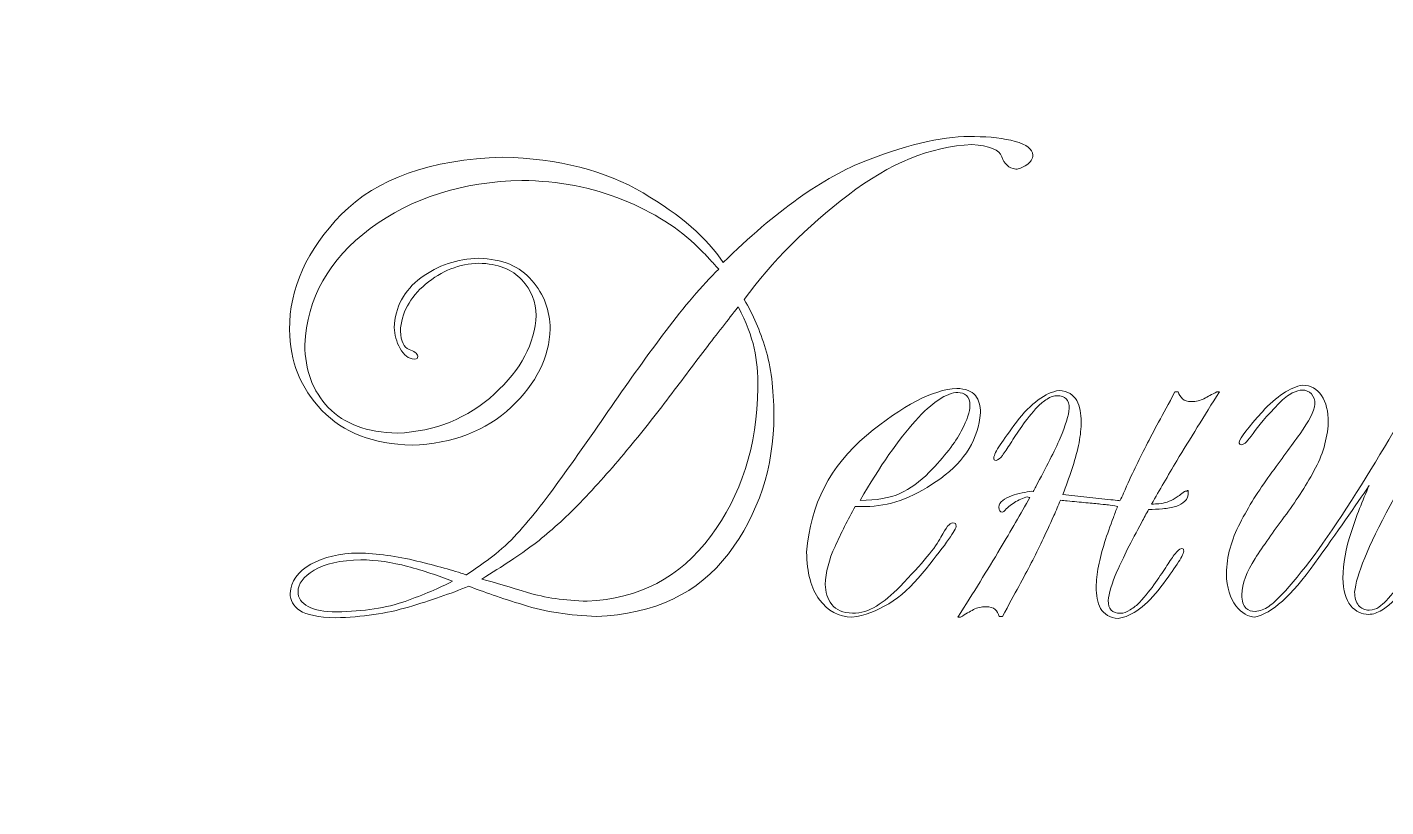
# Model space of a CAD drawing. Header units: centimetres. Extents: x -8.6 to 47.3, y -14.5 to 11.
# Drawn here: x 5.623 to 8.057, y 1.849 to 3.245 of the extents above; entities that cross this region are included whole.
import ezdxf

# ---------------------------------------------------------------- set-up
doc = ezdxf.new("R2010")
doc.units = ezdxf.units.CM
doc.header["$MEASUREMENT"] = 0
doc.layers.add('layer 1', color=7, linetype='Continuous')

msp = doc.modelspace()

# ---------------------------------------------------------------- linework, layer by layer
at = {"layer": 'layer 1', "color": 250, "lineweight": 9}
msp.add_open_spline([(-0.9235, 9.07372), (-1.85936, 10.47589), (-2.95357, 10.97911), (-4.64649, 10.98876), (-4.64649, 10.98876), (-5.4805, 10.94936), (-6.2044, 10.66889), (-6.90223, 10.13266), (-6.90223, 10.13266), (-8.16875, 9.1594), (-8.58522, 7.64583), (-8.36304, 6.04374), (-8.36304, 6.04374), (-7.92322, 2.87218), (-5.06163, 0.44993), (-0.91124, -2.08908), (-0.91124, -2.08908), (3.2342, 0.45801), (6.09106, 2.88584), (6.5247, 6.05825), (6.5247, 6.05825), (6.74376, 7.66077), (6.32434, 9.17353), (5.05592, 10.14431), (5.05592, 10.14431), (4.35705, 10.67918), (3.63261, 10.95825), (2.79853, 10.99602), (2.79853, 10.99602), (1.10538, 10.98306), (0.0118, 10.47792), (-0.92143, 9.07347), (-0.92143, 9.07347), (-0.92273, 9.07242), (-0.92277, 9.07311), (-0.9235, 9.07372)], degree=3, knots=[0, 0, 0, 0, 0.1, 0.1, 0.1, 0.1, 0.2, 0.2, 0.2, 0.2, 0.3, 0.3, 0.3, 0.3, 0.4, 0.4, 0.4, 0.4, 0.5, 0.5, 0.5, 0.5, 0.6, 0.6, 0.6, 0.6, 0.7, 0.7, 0.7, 0.7, 0.8, 0.8, 0.8, 0.8, 1, 1, 1, 1], dxfattribs=at)
at = {"layer": 'layer 1', "color": 6, "lineweight": 9}
for points, knots in [([(6.86981, 2.82341), (6.9631, 2.91551), (7.04924, 2.97658), (7.12821, 3.00702), (7.12821, 3.00702), (7.20738, 3.03726), (7.27124, 3.05118), (7.31978, 3.04899), (7.31978, 3.04899), (7.34802, 3.04899), (7.37249, 3.04601), (7.39278, 3.04044), (7.39278, 3.04044), (7.41327, 3.03487), (7.42382, 3.02651), (7.42461, 3.01577), (7.42461, 3.01577), (7.42421, 3.00901), (7.42063, 3.00344), (7.41347, 2.99847), (7.41347, 2.99847), (7.40651, 2.99369), (7.39994, 2.99111), (7.39378, 2.99071), (7.39378, 2.99071), (7.38125, 2.9925), (7.37309, 3.00006), (7.36891, 3.01279), (7.36891, 3.01279), (7.36493, 3.02552), (7.34683, 3.03288), (7.315, 3.03487), (7.315, 3.03487), (7.2416, 3.03149), (7.1678, 3.00125), (7.0934, 2.94436), (7.0934, 2.94436), (7.0188, 2.88747), (6.95694, 2.825), (6.9076, 2.75717), (6.9076, 2.75717), (6.92332, 2.73031), (6.93585, 2.70107), (6.9456, 2.66924), (6.9456, 2.66924), (6.95534, 2.63741), (6.96032, 2.59763), (6.96071, 2.55028), (6.96071, 2.55028), (6.96032, 2.45599), (6.93306, 2.37324), (6.87915, 2.30222), (6.87915, 2.30222), (6.82505, 2.23121), (6.74647, 2.19381), (6.64303, 2.18983), (6.64303, 2.18983), (6.59529, 2.19142), (6.55172, 2.19818), (6.51194, 2.21052), (6.51194, 2.21052), (6.47235, 2.22265), (6.43973, 2.23399), (6.41406, 2.24394), (6.41406, 2.24394), (6.38144, 2.23081), (6.34563, 2.21828), (6.30625, 2.20674), (6.30625, 2.20674), (6.26706, 2.195), (6.22329, 2.18864), (6.17515, 2.18744), (6.17515, 2.18744), (6.14452, 2.18824), (6.12323, 2.19261), (6.1113, 2.20057), (6.1113, 2.20057), (6.09956, 2.20853), (6.09379, 2.21867), (6.09419, 2.23121), (6.09419, 2.23121), (6.09538, 2.25289), (6.10772, 2.2702), (6.13119, 2.28332), (6.13119, 2.28332), (6.15466, 2.29626), (6.18291, 2.30302), (6.21593, 2.30342), (6.21593, 2.30342), (6.25015, 2.30262), (6.28516, 2.29785), (6.32097, 2.28909), (6.32097, 2.28909), (6.35677, 2.28034), (6.38602, 2.27218), (6.40889, 2.26443), (6.40889, 2.26443), (6.40889, 2.26443), (6.41009, 2.26443), (6.41009, 2.26443), (6.41009, 2.26443), (6.42142, 2.27218), (6.43376, 2.28074), (6.44709, 2.29029), (6.44709, 2.29029), (6.46041, 2.29984), (6.47494, 2.31217), (6.49045, 2.32729), (6.49045, 2.32729), (6.51651, 2.35454), (6.54476, 2.38915), (6.575, 2.43133), (6.575, 2.43133), (6.60523, 2.4733), (6.63686, 2.51806), (6.66949, 2.5656), (6.66949, 2.5656), (6.70211, 2.61295), (6.73473, 2.6583), (6.76736, 2.70167), (6.76736, 2.70167), (6.79998, 2.74483), (6.83141, 2.78164), (6.86185, 2.81187), (6.86185, 2.81187), (6.85747, 2.81625), (6.8525, 2.82162), (6.84693, 2.82799), (6.84693, 2.82799), (6.84136, 2.83435), (6.8342, 2.84171), (6.82564, 2.84987), (6.82564, 2.84987), (6.79023, 2.88508), (6.74508, 2.91392), (6.68978, 2.936), (6.68978, 2.936), (6.63467, 2.95828), (6.5744, 2.96962), (6.50915, 2.97042), (6.50915, 2.97042), (6.40273, 2.96843), (6.31221, 2.93978), (6.23762, 2.88428), (6.23762, 2.88428), (6.16302, 2.82898), (6.12403, 2.75956), (6.12045, 2.67621), (6.12045, 2.67621), (6.12045, 2.63085), (6.13437, 2.59345), (6.16242, 2.56401), (6.16242, 2.56401), (6.19047, 2.53457), (6.23165, 2.51925), (6.28615, 2.51806), (6.28615, 2.51806), (6.35419, 2.52124), (6.41207, 2.54452), (6.46002, 2.58828), (6.46002, 2.58828), (6.50776, 2.63204), (6.53262, 2.67899), (6.53461, 2.72892), (6.53461, 2.72892), (6.53461, 2.75259), (6.52606, 2.77368), (6.50895, 2.79258), (6.50895, 2.79258), (6.49184, 2.81128), (6.46618, 2.82122), (6.43197, 2.82242), (6.43197, 2.82242), (6.39716, 2.82122), (6.36533, 2.80869), (6.33668, 2.78482), (6.33668, 2.78482), (6.30824, 2.76095), (6.29312, 2.7329), (6.29153, 2.70067), (6.29153, 2.70067), (6.29272, 2.68197), (6.29789, 2.67103), (6.30704, 2.66805), (6.30704, 2.66805), (6.31619, 2.66487), (6.32136, 2.66089), (6.32256, 2.65572), (6.32256, 2.65572), (6.32256, 2.65373), (6.32216, 2.65233), (6.32136, 2.65174), (6.32136, 2.65174), (6.32057, 2.65094), (6.31898, 2.65054), (6.31659, 2.65054), (6.31659, 2.65054), (6.30625, 2.65134), (6.29769, 2.6577), (6.29093, 2.66964), (6.29093, 2.66964), (6.28436, 2.68177), (6.28098, 2.69411), (6.28058, 2.70704), (6.28058, 2.70704), (6.28198, 2.74384), (6.29809, 2.77368), (6.32833, 2.79616), (6.32833, 2.79616), (6.35856, 2.81864), (6.39318, 2.83037), (6.43197, 2.83117), (6.43197, 2.83117), (6.47394, 2.82998), (6.50577, 2.81685), (6.52725, 2.79158), (6.52725, 2.79158), (6.54894, 2.76632), (6.55968, 2.73728), (6.55968, 2.70465), (6.55968, 2.70465), (6.55848, 2.65373), (6.53521, 2.60718), (6.49005, 2.56461), (6.49005, 2.56461), (6.4447, 2.52204), (6.38542, 2.49936), (6.31241, 2.49657), (6.31241, 2.49657), (6.24319, 2.49817), (6.18928, 2.51885), (6.15108, 2.55864), (6.15108, 2.55864), (6.11269, 2.59862), (6.09339, 2.64676), (6.093, 2.70346), (6.093, 2.70346), (6.0926, 2.77726), (6.12363, 2.84629), (6.18629, 2.90994), (6.18629, 2.90994), (6.24876, 2.9738), (6.34504, 3.00801), (6.47474, 3.01219), (6.47474, 3.01219), (6.575, 3.00941), (6.65874, 2.98812), (6.72618, 2.94834), (6.72618, 2.94834), (6.79362, 2.90855), (6.84136, 2.86698), (6.86981, 2.82341)], [0, 0, 0, 0, 0.015625, 0.015625, 0.015625, 0.015625, 0.03125, 0.03125, 0.03125, 0.03125, 0.046875, 0.046875, 0.046875, 0.046875, 0.0625, 0.0625, 0.0625, 0.0625, 0.078125, 0.078125, 0.078125, 0.078125, 0.09375, 0.09375, 0.09375, 0.09375, 0.109375, 0.109375, 0.109375, 0.109375, 0.125, 0.125, 0.125, 0.125, 0.140625, 0.140625, 0.140625, 0.140625, 0.15625, 0.15625, 0.15625, 0.15625, 0.171875, 0.171875, 0.171875, 0.171875, 0.1875, 0.1875, 0.1875, 0.1875, 0.203125, 0.203125, 0.203125, 0.203125, 0.21875, 0.21875, 0.21875, 0.21875, 0.234375, 0.234375, 0.234375, 0.234375, 0.25, 0.25, 0.25, 0.25, 0.265625, 0.265625, 0.265625, 0.265625, 0.28125, 0.28125, 0.28125, 0.28125, 0.296875, 0.296875, 0.296875, 0.296875, 0.3125, 0.3125, 0.3125, 0.3125, 0.328125, 0.328125, 0.328125, 0.328125, 0.34375, 0.34375, 0.34375, 0.34375, 0.359375, 0.359375, 0.359375, 0.359375, 0.375, 0.375, 0.375, 0.375, 0.390625, 0.390625, 0.390625, 0.390625, 0.40625, 0.40625, 0.40625, 0.40625, 0.421875, 0.421875, 0.421875, 0.421875, 0.4375, 0.4375, 0.4375, 0.4375, 0.453125, 0.453125, 0.453125, 0.453125, 0.46875, 0.46875, 0.46875, 0.46875, 0.484375, 0.484375, 0.484375, 0.484375, 0.5, 0.5, 0.5, 0.5, 0.515625, 0.515625, 0.515625, 0.515625, 0.53125, 0.53125, 0.53125, 0.53125, 0.546875, 0.546875, 0.546875, 0.546875, 0.5625, 0.5625, 0.5625, 0.5625, 0.578125, 0.578125, 0.578125, 0.578125, 0.59375, 0.59375, 0.59375, 0.59375, 0.609375, 0.609375, 0.609375, 0.609375, 0.625, 0.625, 0.625, 0.625, 0.640625, 0.640625, 0.640625, 0.640625, 0.65625, 0.65625, 0.65625, 0.65625, 0.671875, 0.671875, 0.671875, 0.671875, 0.6875, 0.6875, 0.6875, 0.6875, 0.703125, 0.703125, 0.703125, 0.703125, 0.71875, 0.71875, 0.71875, 0.71875, 0.734375, 0.734375, 0.734375, 0.734375, 0.75, 0.75, 0.75, 0.75, 0.765625, 0.765625, 0.765625, 0.765625, 0.78125, 0.78125, 0.78125, 0.78125, 0.796875, 0.796875, 0.796875, 0.796875, 0.8125, 0.8125, 0.8125, 0.8125, 0.828125, 0.828125, 0.828125, 0.828125, 0.84375, 0.84375, 0.84375, 0.84375, 0.859375, 0.859375, 0.859375, 0.859375, 0.875, 0.875, 0.875, 0.875, 0.890625, 0.890625, 0.890625, 0.890625, 0.90625, 0.90625, 0.90625, 0.90625, 0.921875, 0.921875, 0.921875, 0.921875, 0.9375, 0.9375, 0.9375, 0.9375, 0.953125, 0.953125, 0.953125, 0.953125, 0.96875, 0.96875, 0.96875, 0.96875, 1, 1, 1, 1]), ([(6.93207, 2.59902), (6.93247, 2.62468), (6.93028, 2.64836), (6.92531, 2.67004), (6.92531, 2.67004), (6.92033, 2.69192), (6.91098, 2.71639), (6.89726, 2.74344), (6.89726, 2.74344), (6.89726, 2.74344), (6.89606, 2.74344), (6.89606, 2.74344), (6.89606, 2.74344), (6.87856, 2.72136), (6.85906, 2.6961), (6.83738, 2.66785), (6.83738, 2.66785), (6.8159, 2.6394), (6.79302, 2.60917), (6.76875, 2.57714), (6.76875, 2.57714), (6.74448, 2.54511), (6.71882, 2.51289), (6.69177, 2.48066), (6.69177, 2.48066), (6.66471, 2.44843), (6.63686, 2.4176), (6.60822, 2.38796), (6.60822, 2.38796), (6.58096, 2.36051), (6.5551, 2.33743), (6.53064, 2.31893), (6.53064, 2.31893), (6.50617, 2.30043), (6.47513, 2.27974), (6.43734, 2.25687), (6.43734, 2.25687), (6.46121, 2.2503), (6.48846, 2.24215), (6.5193, 2.2328), (6.5193, 2.2328), (6.55033, 2.22325), (6.58594, 2.21808), (6.62632, 2.21728), (6.62632, 2.21728), (6.71862, 2.22086), (6.79222, 2.25925), (6.84713, 2.33306), (6.84713, 2.33306), (6.90223, 2.40666), (6.93048, 2.49518), (6.93207, 2.59902)], [0, 0, 0, 0, 0.0714286, 0.0714286, 0.0714286, 0.0714286, 0.1428571, 0.1428571, 0.1428571, 0.1428571, 0.2142857, 0.2142857, 0.2142857, 0.2142857, 0.2857143, 0.2857143, 0.2857143, 0.2857143, 0.3571429, 0.3571429, 0.3571429, 0.3571429, 0.4285714, 0.4285714, 0.4285714, 0.4285714, 0.5, 0.5, 0.5, 0.5, 0.5714286, 0.5714286, 0.5714286, 0.5714286, 0.6428571, 0.6428571, 0.6428571, 0.6428571, 0.7142857, 0.7142857, 0.7142857, 0.7142857, 0.7857143, 0.7857143, 0.7857143, 0.7857143, 0.8571429, 0.8571429, 0.8571429, 0.8571429, 1, 1, 1, 1]), ([(7.79382, 2.50195), (7.79621, 2.5101), (7.81013, 2.5282), (7.83559, 2.55625), (7.83559, 2.55625), (7.86106, 2.5841), (7.88513, 2.60002), (7.90761, 2.60399), (7.90761, 2.60399), (7.92252, 2.6036), (7.93386, 2.59743), (7.94182, 2.5853), (7.94182, 2.5853), (7.94978, 2.57336), (7.95376, 2.55725), (7.95376, 2.53696), (7.95376, 2.53696), (7.95216, 2.50752), (7.94361, 2.47867), (7.92809, 2.45042), (7.92809, 2.45042), (7.91258, 2.42218), (7.89487, 2.39472), (7.87498, 2.36807), (7.87498, 2.36807), (7.85509, 2.34121), (7.83758, 2.31635), (7.82246, 2.29347), (7.82246, 2.29347), (7.80735, 2.27039), (7.79939, 2.24891), (7.79859, 2.22862), (7.79859, 2.22862), (7.79899, 2.21708), (7.80158, 2.20913), (7.80615, 2.20475), (7.80615, 2.20475), (7.81073, 2.20057), (7.8163, 2.19858), (7.82246, 2.19898), (7.82246, 2.19898), (7.83142, 2.19938), (7.83957, 2.20236), (7.84693, 2.20773), (7.84693, 2.20773), (7.85429, 2.2131), (7.86205, 2.22007), (7.87021, 2.22862), (7.87021, 2.22862), (7.90581, 2.26642), (7.94759, 2.32271), (7.99553, 2.39771), (7.99553, 2.39771), (8.04347, 2.4727), (8.08405, 2.54193), (8.11707, 2.60519), (8.11707, 2.60519), (8.11707, 2.60519), (8.11926, 2.60519), (8.11926, 2.60519), (8.11926, 2.60519), (8.11926, 2.59862), (8.12105, 2.59325), (8.12424, 2.58947), (8.12424, 2.58947), (8.12762, 2.58549), (8.13319, 2.5837), (8.14095, 2.5837), (8.14095, 2.5837), (8.15169, 2.5841), (8.16024, 2.58669), (8.16661, 2.59146), (8.16661, 2.59146), (8.17277, 2.59644), (8.17894, 2.60101), (8.18511, 2.60519), (8.18511, 2.60519), (8.18511, 2.60519), (8.19108, 2.60519), (8.19108, 2.60519), (8.19108, 2.60519), (8.14671, 2.53437), (8.10454, 2.46236), (8.06476, 2.38876), (8.06476, 2.38876), (8.02497, 2.31535), (8.00369, 2.26363), (8.0009, 2.23359), (8.0009, 2.23359), (8.0009, 2.22365), (8.00329, 2.21549), (8.00806, 2.20972), (8.00806, 2.20972), (8.01264, 2.20395), (8.019, 2.20097), (8.02716, 2.20097), (8.02716, 2.20097), (8.03412, 2.20137), (8.03989, 2.20316), (8.04447, 2.20654), (8.04447, 2.20654), (8.04884, 2.20992), (8.05322, 2.2137), (8.0576, 2.21788), (8.0576, 2.21788), (8.07928, 2.24195), (8.0948, 2.26502), (8.10395, 2.28671), (8.10395, 2.28671), (8.1129, 2.30859), (8.12046, 2.32013), (8.12623, 2.32172), (8.12623, 2.32172), (8.12821, 2.32172), (8.12981, 2.32132), (8.131, 2.32052), (8.131, 2.32052), (8.13219, 2.31973), (8.13279, 2.31853), (8.13279, 2.31714), (8.13279, 2.31714), (8.1316, 2.30938), (8.12364, 2.29387), (8.10912, 2.27079), (8.10912, 2.27079), (8.0946, 2.24752), (8.08087, 2.22922), (8.06794, 2.21549), (8.06794, 2.21549), (8.06336, 2.21052), (8.0572, 2.20574), (8.04964, 2.20097), (8.04964, 2.20097), (8.04208, 2.19639), (8.03412, 2.19381), (8.02597, 2.19341), (8.02597, 2.19341), (8.01363, 2.19341), (8.00289, 2.19858), (7.99394, 2.20913), (7.99394, 2.20913), (7.98499, 2.21967), (7.98041, 2.23618), (7.98001, 2.25866), (7.98001, 2.25866), (7.98041, 2.28432), (7.98519, 2.31157), (7.99454, 2.34042), (7.99454, 2.34042), (8.00389, 2.36906), (8.01483, 2.39711), (8.02716, 2.42436), (8.02716, 2.42436), (8.00309, 2.38895), (7.97047, 2.34241), (7.92909, 2.28452), (7.92909, 2.28452), (7.88771, 2.22683), (7.8523, 2.1948), (7.82227, 2.18864), (7.82227, 2.18864), (7.81033, 2.18903), (7.79899, 2.1958), (7.78825, 2.20873), (7.78825, 2.20873), (7.77771, 2.22186), (7.77194, 2.24115), (7.77114, 2.26681), (7.77114, 2.26681), (7.77194, 2.29725), (7.78009, 2.32729), (7.79561, 2.35693), (7.79561, 2.35693), (7.81113, 2.38677), (7.82883, 2.41541), (7.84912, 2.44306), (7.84912, 2.44306), (7.86921, 2.47051), (7.88731, 2.49538), (7.90323, 2.51706), (7.90323, 2.51706), (7.91894, 2.53895), (7.9279, 2.55665), (7.92988, 2.57018), (7.92988, 2.57018), (7.92988, 2.57754), (7.9277, 2.58351), (7.92352, 2.58828), (7.92352, 2.58828), (7.91914, 2.59285), (7.91377, 2.59524), (7.90721, 2.59524), (7.90721, 2.59524), (7.90223, 2.59524), (7.89607, 2.59345), (7.8891, 2.59007), (7.8891, 2.59007), (7.88214, 2.58649), (7.87419, 2.58032), (7.86543, 2.57137), (7.86543, 2.57137), (7.84315, 2.5483), (7.82784, 2.53039), (7.81888, 2.51746), (7.81888, 2.51746), (7.80993, 2.50433), (7.80317, 2.49757), (7.79839, 2.49717), (7.79839, 2.49717), (7.797, 2.49717), (7.79581, 2.49757), (7.79501, 2.49836), (7.79501, 2.49836), (7.79422, 2.49916), (7.79382, 2.50035), (7.79382, 2.50195)], [0, 0, 0, 0, 0.0181818, 0.0181818, 0.0181818, 0.0181818, 0.0363636, 0.0363636, 0.0363636, 0.0363636, 0.0545455, 0.0545455, 0.0545455, 0.0545455, 0.0727273, 0.0727273, 0.0727273, 0.0727273, 0.0909091, 0.0909091, 0.0909091, 0.0909091, 0.1090909, 0.1090909, 0.1090909, 0.1090909, 0.1272727, 0.1272727, 0.1272727, 0.1272727, 0.1454545, 0.1454545, 0.1454545, 0.1454545, 0.1636364, 0.1636364, 0.1636364, 0.1636364, 0.1818182, 0.1818182, 0.1818182, 0.1818182, 0.2, 0.2, 0.2, 0.2, 0.2181818, 0.2181818, 0.2181818, 0.2181818, 0.2363636, 0.2363636, 0.2363636, 0.2363636, 0.2545455, 0.2545455, 0.2545455, 0.2545455, 0.2727273, 0.2727273, 0.2727273, 0.2727273, 0.2909091, 0.2909091, 0.2909091, 0.2909091, 0.3090909, 0.3090909, 0.3090909, 0.3090909, 0.3272727, 0.3272727, 0.3272727, 0.3272727, 0.3454545, 0.3454545, 0.3454545, 0.3454545, 0.3636364, 0.3636364, 0.3636364, 0.3636364, 0.3818182, 0.3818182, 0.3818182, 0.3818182, 0.4, 0.4, 0.4, 0.4, 0.4181818, 0.4181818, 0.4181818, 0.4181818, 0.4363636, 0.4363636, 0.4363636, 0.4363636, 0.4545455, 0.4545455, 0.4545455, 0.4545455, 0.4727273, 0.4727273, 0.4727273, 0.4727273, 0.4909091, 0.4909091, 0.4909091, 0.4909091, 0.5090909, 0.5090909, 0.5090909, 0.5090909, 0.5272727, 0.5272727, 0.5272727, 0.5272727, 0.5454545, 0.5454545, 0.5454545, 0.5454545, 0.5636364, 0.5636364, 0.5636364, 0.5636364, 0.5818182, 0.5818182, 0.5818182, 0.5818182, 0.6, 0.6, 0.6, 0.6, 0.6181818, 0.6181818, 0.6181818, 0.6181818, 0.6363636, 0.6363636, 0.6363636, 0.6363636, 0.6545455, 0.6545455, 0.6545455, 0.6545455, 0.6727273, 0.6727273, 0.6727273, 0.6727273, 0.6909091, 0.6909091, 0.6909091, 0.6909091, 0.7090909, 0.7090909, 0.7090909, 0.7090909, 0.7272727, 0.7272727, 0.7272727, 0.7272727, 0.7454545, 0.7454545, 0.7454545, 0.7454545, 0.7636364, 0.7636364, 0.7636364, 0.7636364, 0.7818182, 0.7818182, 0.7818182, 0.7818182, 0.8, 0.8, 0.8, 0.8, 0.8181818, 0.8181818, 0.8181818, 0.8181818, 0.8363636, 0.8363636, 0.8363636, 0.8363636, 0.8545455, 0.8545455, 0.8545455, 0.8545455, 0.8727273, 0.8727273, 0.8727273, 0.8727273, 0.8909091, 0.8909091, 0.8909091, 0.8909091, 0.9090909, 0.9090909, 0.9090909, 0.9090909, 0.9272727, 0.9272727, 0.9272727, 0.9272727, 0.9454545, 0.9454545, 0.9454545, 0.9454545, 0.9636364, 0.9636364, 0.9636364, 0.9636364, 1, 1, 1, 1]), ([(7.10037, 2.18864), (7.07669, 2.18943), (7.0574, 2.19978), (7.04228, 2.21987), (7.04228, 2.21987), (7.02736, 2.23976), (7.0196, 2.26821), (7.0192, 2.30501), (7.0192, 2.30501), (7.02577, 2.39015), (7.06157, 2.45977), (7.12662, 2.51388), (7.12662, 2.51388), (7.19147, 2.56799), (7.24538, 2.59604), (7.28815, 2.59803), (7.28815, 2.59803), (7.30407, 2.59763), (7.31521, 2.59345), (7.32157, 2.58549), (7.32157, 2.58549), (7.32794, 2.57754), (7.33092, 2.56719), (7.33052, 2.55426), (7.33052, 2.55426), (7.32714, 2.50811), (7.30347, 2.46892), (7.25951, 2.4371), (7.25951, 2.4371), (7.21554, 2.40527), (7.17317, 2.38856), (7.13239, 2.38697), (7.13239, 2.38697), (7.13239, 2.38697), (7.10633, 2.38697), (7.10633, 2.38697), (7.10633, 2.38697), (7.09301, 2.3629), (7.08107, 2.33902), (7.07013, 2.31535), (7.07013, 2.31535), (7.05919, 2.29168), (7.05342, 2.2688), (7.05262, 2.24712), (7.05262, 2.24712), (7.05262, 2.23359), (7.0566, 2.22166), (7.06436, 2.21151), (7.06436, 2.21151), (7.07212, 2.20137), (7.08445, 2.19619), (7.10156, 2.1958), (7.10156, 2.1958), (7.11628, 2.1958), (7.1306, 2.19997), (7.14413, 2.20833), (7.14413, 2.20833), (7.15766, 2.21668), (7.17198, 2.22842), (7.1867, 2.24354), (7.1867, 2.24354), (7.22629, 2.28472), (7.25075, 2.31416), (7.2599, 2.33166), (7.2599, 2.33166), (7.26886, 2.34917), (7.27582, 2.35772), (7.28059, 2.35733), (7.28059, 2.35733), (7.28318, 2.35733), (7.28497, 2.35693), (7.28577, 2.35613), (7.28577, 2.35613), (7.28656, 2.35534), (7.28696, 2.35355), (7.28696, 2.35076), (7.28696, 2.35076), (7.28457, 2.34121), (7.26428, 2.31316), (7.22629, 2.26681), (7.22629, 2.26681), (7.18829, 2.22066), (7.14632, 2.1946), (7.10037, 2.18864)], [0, 0, 0, 0, 0.0454545, 0.0454545, 0.0454545, 0.0454545, 0.0909091, 0.0909091, 0.0909091, 0.0909091, 0.1363636, 0.1363636, 0.1363636, 0.1363636, 0.1818182, 0.1818182, 0.1818182, 0.1818182, 0.2272727, 0.2272727, 0.2272727, 0.2272727, 0.2727273, 0.2727273, 0.2727273, 0.2727273, 0.3181818, 0.3181818, 0.3181818, 0.3181818, 0.3636364, 0.3636364, 0.3636364, 0.3636364, 0.4090909, 0.4090909, 0.4090909, 0.4090909, 0.4545455, 0.4545455, 0.4545455, 0.4545455, 0.5, 0.5, 0.5, 0.5, 0.5454545, 0.5454545, 0.5454545, 0.5454545, 0.5909091, 0.5909091, 0.5909091, 0.5909091, 0.6363636, 0.6363636, 0.6363636, 0.6363636, 0.6818182, 0.6818182, 0.6818182, 0.6818182, 0.7272727, 0.7272727, 0.7272727, 0.7272727, 0.7727273, 0.7727273, 0.7727273, 0.7727273, 0.8181818, 0.8181818, 0.8181818, 0.8181818, 0.8636364, 0.8636364, 0.8636364, 0.8636364, 0.9090909, 0.9090909, 0.9090909, 0.9090909, 1, 1, 1, 1]), ([(7.11489, 2.39771), (7.14433, 2.39771), (7.1682, 2.40189), (7.1865, 2.41004), (7.1865, 2.41004), (7.2048, 2.4182), (7.22231, 2.43093), (7.23902, 2.44804), (7.23902, 2.44804), (7.26667, 2.47648), (7.28577, 2.50115), (7.29631, 2.52184), (7.29631, 2.52184), (7.30705, 2.54253), (7.31222, 2.55745), (7.31182, 2.5668), (7.31182, 2.5668), (7.31182, 2.57575), (7.30964, 2.58211), (7.30546, 2.58569), (7.30546, 2.58569), (7.30108, 2.58908), (7.29611, 2.59087), (7.29034, 2.59087), (7.29034, 2.59087), (7.26965, 2.59047), (7.24439, 2.57356), (7.21415, 2.54014), (7.21415, 2.54014), (7.18411, 2.50692), (7.15089, 2.45937), (7.11489, 2.39771)], [0, 0, 0, 0, 0.1111111, 0.1111111, 0.1111111, 0.1111111, 0.2222222, 0.2222222, 0.2222222, 0.2222222, 0.3333333, 0.3333333, 0.3333333, 0.3333333, 0.4444444, 0.4444444, 0.4444444, 0.4444444, 0.5555556, 0.5555556, 0.5555556, 0.5555556, 0.6666667, 0.6666667, 0.6666667, 0.6666667, 0.7777778, 0.7777778, 0.7777778, 0.7777778, 1, 1, 1, 1]), ([(7.58694, 2.41044), (7.5943, 2.42755), (7.60126, 2.44286), (7.60762, 2.45579), (7.60762, 2.45579), (7.61399, 2.46892), (7.62055, 2.48205), (7.62752, 2.49538), (7.62752, 2.49538), (7.63428, 2.50871), (7.64164, 2.52283), (7.6498, 2.53795), (7.6498, 2.53795), (7.65795, 2.55287), (7.6677, 2.57097), (7.67904, 2.59206), (7.67904, 2.59206), (7.67904, 2.59206), (7.68481, 2.59206), (7.68481, 2.59206), (7.68481, 2.59206), (7.6864, 2.58709), (7.68898, 2.58291), (7.69237, 2.57953), (7.69237, 2.57953), (7.69595, 2.57614), (7.70132, 2.57455), (7.70868, 2.57455), (7.70868, 2.57455), (7.71683, 2.57455), (7.72419, 2.57634), (7.73096, 2.57973), (7.73096, 2.57973), (7.73752, 2.58331), (7.74528, 2.58748), (7.75423, 2.59206), (7.75423, 2.59206), (7.75423, 2.59206), (7.75881, 2.59206), (7.75881, 2.59206), (7.75881, 2.59206), (7.73136, 2.54869), (7.70589, 2.50752), (7.68242, 2.46872), (7.68242, 2.46872), (7.66651, 2.44187), (7.65139, 2.41601), (7.63707, 2.39114), (7.63707, 2.39114), (7.64204, 2.39114), (7.64661, 2.39134), (7.65039, 2.39174), (7.65039, 2.39174), (7.65557, 2.39214), (7.66034, 2.39313), (7.66491, 2.39472), (7.66491, 2.39472), (7.66969, 2.39632), (7.67446, 2.3985), (7.67924, 2.40149), (7.67924, 2.40149), (7.68421, 2.40427), (7.68958, 2.40825), (7.69595, 2.41342), (7.69595, 2.41342), (7.69674, 2.41382), (7.69774, 2.41402), (7.69873, 2.41402), (7.69873, 2.41402), (7.69953, 2.41402), (7.70052, 2.41442), (7.70152, 2.41541), (7.70152, 2.41541), (7.70231, 2.41641), (7.70291, 2.41541), (7.70291, 2.41223), (7.70291, 2.41223), (7.70291, 2.40566), (7.70092, 2.40029), (7.69674, 2.39612), (7.69674, 2.39612), (7.69276, 2.39214), (7.68719, 2.38895), (7.68043, 2.38677), (7.68043, 2.38677), (7.67367, 2.38478), (7.66571, 2.38319), (7.65696, 2.38259), (7.65696, 2.38259), (7.6486, 2.38179), (7.64025, 2.3814), (7.63189, 2.3814), (7.63189, 2.3814), (7.62752, 2.37364), (7.62354, 2.36608), (7.61956, 2.35852), (7.61956, 2.35852), (7.60046, 2.32371), (7.58594, 2.29466), (7.5758, 2.27159), (7.5758, 2.27159), (7.56565, 2.24851), (7.56028, 2.23061), (7.55948, 2.21828), (7.55948, 2.21828), (7.55948, 2.20316), (7.56665, 2.1956), (7.58117, 2.1956), (7.58117, 2.1956), (7.58694, 2.1956), (7.5929, 2.19759), (7.59907, 2.20176), (7.59907, 2.20176), (7.60544, 2.20574), (7.61081, 2.21012), (7.61538, 2.2147), (7.61538, 2.2147), (7.62672, 2.22723), (7.63627, 2.23916), (7.64423, 2.2505), (7.64423, 2.2505), (7.65218, 2.26204), (7.65915, 2.27218), (7.66472, 2.28094), (7.66472, 2.28094), (7.67029, 2.28969), (7.67526, 2.29665), (7.67924, 2.30222), (7.67924, 2.30222), (7.68341, 2.30759), (7.68719, 2.31058), (7.69058, 2.31137), (7.69058, 2.31137), (7.69257, 2.31137), (7.69376, 2.31098), (7.69416, 2.31018), (7.69416, 2.31018), (7.69455, 2.30958), (7.69475, 2.30839), (7.69475, 2.3068), (7.69475, 2.3068), (7.69396, 2.30183), (7.68998, 2.29407), (7.68302, 2.28352), (7.68302, 2.28352), (7.67605, 2.27298), (7.66631, 2.25945), (7.65397, 2.24274), (7.65397, 2.24274), (7.62791, 2.20893), (7.60245, 2.19023), (7.57759, 2.18625), (7.57759, 2.18625), (7.56983, 2.18665), (7.56326, 2.18844), (7.55809, 2.19182), (7.55809, 2.19182), (7.55292, 2.1952), (7.54874, 2.19938), (7.54576, 2.20435), (7.54576, 2.20435), (7.54297, 2.20952), (7.54078, 2.21529), (7.53979, 2.22186), (7.53979, 2.22186), (7.5386, 2.22842), (7.538, 2.23538), (7.538, 2.24235), (7.538, 2.24235), (7.538, 2.25349), (7.53939, 2.26602), (7.54198, 2.27994), (7.54198, 2.27994), (7.54476, 2.29367), (7.54854, 2.30779), (7.55312, 2.32231), (7.55312, 2.32231), (7.55769, 2.33704), (7.56306, 2.35176), (7.56883, 2.36707), (7.56883, 2.36707), (7.57122, 2.37364), (7.57361, 2.3802), (7.57639, 2.38677), (7.57639, 2.38677), (7.5748, 2.38716), (7.57321, 2.38756), (7.57122, 2.38796), (7.57122, 2.38796), (7.56426, 2.38876), (7.55988, 2.38935), (7.55829, 2.38975), (7.55829, 2.38975), (7.5573, 2.38975), (7.55312, 2.39015), (7.54576, 2.39094), (7.54576, 2.39094), (7.5386, 2.39174), (7.52984, 2.39254), (7.5197, 2.39353), (7.5197, 2.39353), (7.50935, 2.39452), (7.49821, 2.39552), (7.48608, 2.39671), (7.48608, 2.39671), (7.4819, 2.39711), (7.47772, 2.39751), (7.47395, 2.39791), (7.47395, 2.39791), (7.46997, 2.38856), (7.46619, 2.37941), (7.46221, 2.37045), (7.46221, 2.37045), (7.45445, 2.35335), (7.44749, 2.33823), (7.44112, 2.3251), (7.44112, 2.3251), (7.43496, 2.31177), (7.42859, 2.29864), (7.42163, 2.28571), (7.42163, 2.28571), (7.41486, 2.27258), (7.4075, 2.25866), (7.39935, 2.24374), (7.39935, 2.24374), (7.39119, 2.22882), (7.38144, 2.21072), (7.37011, 2.18983), (7.37011, 2.18983), (7.37011, 2.18983), (7.36434, 2.18983), (7.36434, 2.18983), (7.36434, 2.18983), (7.36275, 2.1948), (7.36016, 2.19898), (7.35678, 2.20236), (7.35678, 2.20236), (7.3532, 2.20574), (7.34783, 2.20733), (7.34047, 2.20733), (7.34047, 2.20733), (7.33231, 2.20733), (7.32495, 2.20554), (7.31819, 2.20216), (7.31819, 2.20216), (7.31162, 2.19858), (7.30386, 2.19401), (7.29491, 2.18864), (7.29491, 2.18864), (7.29491, 2.18864), (7.29034, 2.18864), (7.29034, 2.18864), (7.29034, 2.18864), (7.31779, 2.232), (7.34305, 2.27298), (7.36613, 2.31137), (7.36613, 2.31137), (7.38502, 2.3432), (7.40273, 2.37384), (7.41904, 2.40288), (7.41904, 2.40288), (7.41665, 2.40328), (7.41546, 2.40368), (7.41506, 2.40407), (7.41506, 2.40407), (7.40651, 2.40169), (7.39875, 2.3983), (7.39159, 2.39373), (7.39159, 2.39373), (7.38463, 2.38935), (7.37826, 2.38398), (7.37249, 2.37782), (7.37249, 2.37782), (7.3717, 2.37702), (7.3707, 2.37662), (7.36951, 2.37662), (7.36951, 2.37662), (7.36573, 2.37662), (7.36374, 2.37961), (7.36374, 2.38537), (7.36374, 2.38537), (7.36374, 2.39015), (7.36593, 2.39413), (7.3705, 2.39731), (7.3705, 2.39731), (7.37488, 2.40069), (7.38005, 2.40348), (7.38622, 2.40586), (7.38622, 2.40586), (7.39219, 2.40805), (7.39855, 2.40984), (7.40512, 2.41104), (7.40512, 2.41104), (7.41168, 2.41223), (7.41725, 2.41322), (7.42203, 2.41402), (7.42203, 2.41402), (7.42203, 2.41402), (7.42481, 2.41342), (7.42481, 2.41342), (7.42481, 2.41342), (7.4264, 2.41641), (7.42799, 2.41939), (7.42958, 2.42198), (7.42958, 2.42198), (7.44868, 2.45699), (7.4632, 2.48603), (7.47335, 2.50911), (7.47335, 2.50911), (7.48329, 2.53218), (7.48886, 2.55009), (7.48966, 2.56242), (7.48966, 2.56242), (7.48966, 2.57754), (7.4825, 2.5851), (7.46798, 2.5851), (7.46798, 2.5851), (7.46221, 2.5851), (7.45624, 2.58311), (7.44988, 2.57893), (7.44988, 2.57893), (7.44371, 2.57495), (7.43834, 2.57057), (7.43356, 2.566), (7.43356, 2.566), (7.42242, 2.55347), (7.41268, 2.54153), (7.40472, 2.53019), (7.40472, 2.53019), (7.39676, 2.51866), (7.39, 2.50851), (7.38443, 2.49976), (7.38443, 2.49976), (7.37886, 2.491), (7.37389, 2.48384), (7.36991, 2.47827), (7.36991, 2.47827), (7.36573, 2.4727), (7.36195, 2.46972), (7.35857, 2.46932), (7.35857, 2.46932), (7.35658, 2.46932), (7.35538, 2.46972), (7.35499, 2.47051), (7.35499, 2.47051), (7.35459, 2.47111), (7.35439, 2.47231), (7.35439, 2.4739), (7.35439, 2.4739), (7.35519, 2.47887), (7.35897, 2.48663), (7.36613, 2.49717), (7.36613, 2.49717), (7.37309, 2.50771), (7.38284, 2.52124), (7.39517, 2.53795), (7.39517, 2.53795), (7.42123, 2.57177), (7.44669, 2.59067), (7.47156, 2.59445), (7.47156, 2.59445), (7.47932, 2.59405), (7.48588, 2.59226), (7.49105, 2.58888), (7.49105, 2.58888), (7.49622, 2.58569), (7.5004, 2.58152), (7.50339, 2.57634), (7.50339, 2.57634), (7.50617, 2.57137), (7.50816, 2.5656), (7.50935, 2.55884), (7.50935, 2.55884), (7.51055, 2.55227), (7.51114, 2.54551), (7.51114, 2.53855), (7.51114, 2.53855), (7.51114, 2.52721), (7.50975, 2.51468), (7.50717, 2.50095), (7.50717, 2.50095), (7.50438, 2.48722), (7.5006, 2.4731), (7.49603, 2.45838), (7.49603, 2.45838), (7.49125, 2.44386), (7.48608, 2.42914), (7.48031, 2.41402), (7.48031, 2.41402), (7.48031, 2.41402), (7.47792, 2.40805), (7.47792, 2.40805), (7.47792, 2.40805), (7.47792, 2.40805), (7.56426, 2.3987), (7.56426, 2.3987), (7.56426, 2.3987), (7.56545, 2.3987), (7.56943, 2.3983), (7.57639, 2.39771), (7.57639, 2.39771), (7.57759, 2.39731), (7.57898, 2.39711), (7.58057, 2.39711), (7.58057, 2.39711), (7.58276, 2.40129), (7.58495, 2.40586), (7.58694, 2.41044)], [0, 0, 0, 0, 0.0097087, 0.0097087, 0.0097087, 0.0097087, 0.0194175, 0.0194175, 0.0194175, 0.0194175, 0.0291262, 0.0291262, 0.0291262, 0.0291262, 0.038835, 0.038835, 0.038835, 0.038835, 0.0485437, 0.0485437, 0.0485437, 0.0485437, 0.0582524, 0.0582524, 0.0582524, 0.0582524, 0.0679612, 0.0679612, 0.0679612, 0.0679612, 0.0776699, 0.0776699, 0.0776699, 0.0776699, 0.0873786, 0.0873786, 0.0873786, 0.0873786, 0.0970874, 0.0970874, 0.0970874, 0.0970874, 0.1067961, 0.1067961, 0.1067961, 0.1067961, 0.1165049, 0.1165049, 0.1165049, 0.1165049, 0.1262136, 0.1262136, 0.1262136, 0.1262136, 0.1359223, 0.1359223, 0.1359223, 0.1359223, 0.1456311, 0.1456311, 0.1456311, 0.1456311, 0.1553398, 0.1553398, 0.1553398, 0.1553398, 0.1650485, 0.1650485, 0.1650485, 0.1650485, 0.1747573, 0.1747573, 0.1747573, 0.1747573, 0.184466, 0.184466, 0.184466, 0.184466, 0.1941748, 0.1941748, 0.1941748, 0.1941748, 0.2038835, 0.2038835, 0.2038835, 0.2038835, 0.2135922, 0.2135922, 0.2135922, 0.2135922, 0.223301, 0.223301, 0.223301, 0.223301, 0.2330097, 0.2330097, 0.2330097, 0.2330097, 0.2427184, 0.2427184, 0.2427184, 0.2427184, 0.2524272, 0.2524272, 0.2524272, 0.2524272, 0.2621359, 0.2621359, 0.2621359, 0.2621359, 0.2718447, 0.2718447, 0.2718447, 0.2718447, 0.2815534, 0.2815534, 0.2815534, 0.2815534, 0.2912621, 0.2912621, 0.2912621, 0.2912621, 0.3009709, 0.3009709, 0.3009709, 0.3009709, 0.3106796, 0.3106796, 0.3106796, 0.3106796, 0.3203883, 0.3203883, 0.3203883, 0.3203883, 0.3300971, 0.3300971, 0.3300971, 0.3300971, 0.3398058, 0.3398058, 0.3398058, 0.3398058, 0.3495146, 0.3495146, 0.3495146, 0.3495146, 0.3592233, 0.3592233, 0.3592233, 0.3592233, 0.368932, 0.368932, 0.368932, 0.368932, 0.3786408, 0.3786408, 0.3786408, 0.3786408, 0.3883495, 0.3883495, 0.3883495, 0.3883495, 0.3980583, 0.3980583, 0.3980583, 0.3980583, 0.407767, 0.407767, 0.407767, 0.407767, 0.4174757, 0.4174757, 0.4174757, 0.4174757, 0.4271845, 0.4271845, 0.4271845, 0.4271845, 0.4368932, 0.4368932, 0.4368932, 0.4368932, 0.4466019, 0.4466019, 0.4466019, 0.4466019, 0.4563107, 0.4563107, 0.4563107, 0.4563107, 0.4660194, 0.4660194, 0.4660194, 0.4660194, 0.4757282, 0.4757282, 0.4757282, 0.4757282, 0.4854369, 0.4854369, 0.4854369, 0.4854369, 0.4951456, 0.4951456, 0.4951456, 0.4951456, 0.5048544, 0.5048544, 0.5048544, 0.5048544, 0.5145631, 0.5145631, 0.5145631, 0.5145631, 0.5242718, 0.5242718, 0.5242718, 0.5242718, 0.5339806, 0.5339806, 0.5339806, 0.5339806, 0.5436893, 0.5436893, 0.5436893, 0.5436893, 0.5533981, 0.5533981, 0.5533981, 0.5533981, 0.5631068, 0.5631068, 0.5631068, 0.5631068, 0.5728155, 0.5728155, 0.5728155, 0.5728155, 0.5825243, 0.5825243, 0.5825243, 0.5825243, 0.592233, 0.592233, 0.592233, 0.592233, 0.6019417, 0.6019417, 0.6019417, 0.6019417, 0.6116505, 0.6116505, 0.6116505, 0.6116505, 0.6213592, 0.6213592, 0.6213592, 0.6213592, 0.631068, 0.631068, 0.631068, 0.631068, 0.6407767, 0.6407767, 0.6407767, 0.6407767, 0.6504854, 0.6504854, 0.6504854, 0.6504854, 0.6601942, 0.6601942, 0.6601942, 0.6601942, 0.6699029, 0.6699029, 0.6699029, 0.6699029, 0.6796117, 0.6796117, 0.6796117, 0.6796117, 0.6893204, 0.6893204, 0.6893204, 0.6893204, 0.6990291, 0.6990291, 0.6990291, 0.6990291, 0.7087379, 0.7087379, 0.7087379, 0.7087379, 0.7184466, 0.7184466, 0.7184466, 0.7184466, 0.7281553, 0.7281553, 0.7281553, 0.7281553, 0.7378641, 0.7378641, 0.7378641, 0.7378641, 0.7475728, 0.7475728, 0.7475728, 0.7475728, 0.7572816, 0.7572816, 0.7572816, 0.7572816, 0.7669903, 0.7669903, 0.7669903, 0.7669903, 0.776699, 0.776699, 0.776699, 0.776699, 0.7864078, 0.7864078, 0.7864078, 0.7864078, 0.7961165, 0.7961165, 0.7961165, 0.7961165, 0.8058252, 0.8058252, 0.8058252, 0.8058252, 0.815534, 0.815534, 0.815534, 0.815534, 0.8252427, 0.8252427, 0.8252427, 0.8252427, 0.8349515, 0.8349515, 0.8349515, 0.8349515, 0.8446602, 0.8446602, 0.8446602, 0.8446602, 0.8543689, 0.8543689, 0.8543689, 0.8543689, 0.8640777, 0.8640777, 0.8640777, 0.8640777, 0.8737864, 0.8737864, 0.8737864, 0.8737864, 0.8834951, 0.8834951, 0.8834951, 0.8834951, 0.8932039, 0.8932039, 0.8932039, 0.8932039, 0.9029126, 0.9029126, 0.9029126, 0.9029126, 0.9126214, 0.9126214, 0.9126214, 0.9126214, 0.9223301, 0.9223301, 0.9223301, 0.9223301, 0.9320388, 0.9320388, 0.9320388, 0.9320388, 0.9417476, 0.9417476, 0.9417476, 0.9417476, 0.9514563, 0.9514563, 0.9514563, 0.9514563, 0.961165, 0.961165, 0.961165, 0.961165, 0.9708738, 0.9708738, 0.9708738, 0.9708738, 0.9805825, 0.9805825, 0.9805825, 0.9805825, 1, 1, 1, 1]), ([(6.22071, 2.29128), (6.1841, 2.29049), (6.15626, 2.28432), (6.13696, 2.27258), (6.13696, 2.27258), (6.11766, 2.26105), (6.10811, 2.24811), (6.10811, 2.23419), (6.10811, 2.23419), (6.10811, 2.22285), (6.11408, 2.2141), (6.12622, 2.20773), (6.12622, 2.20773), (6.13815, 2.20117), (6.15526, 2.19799), (6.17754, 2.19799), (6.17754, 2.19799), (6.22608, 2.19878), (6.26686, 2.20515), (6.30008, 2.21688), (6.30008, 2.21688), (6.3333, 2.22882), (6.36155, 2.24075), (6.38502, 2.25289), (6.38502, 2.25289), (6.35976, 2.26284), (6.3329, 2.27179), (6.30446, 2.27935), (6.30446, 2.27935), (6.27621, 2.28691), (6.24816, 2.29088), (6.22071, 2.29128)], [0, 0, 0, 0, 0.1111111, 0.1111111, 0.1111111, 0.1111111, 0.2222222, 0.2222222, 0.2222222, 0.2222222, 0.3333333, 0.3333333, 0.3333333, 0.3333333, 0.4444444, 0.4444444, 0.4444444, 0.4444444, 0.5555556, 0.5555556, 0.5555556, 0.5555556, 0.6666667, 0.6666667, 0.6666667, 0.6666667, 0.7777778, 0.7777778, 0.7777778, 0.7777778, 1, 1, 1, 1])]:
    msp.add_open_spline(points, degree=3, knots=knots, dxfattribs=at)

doc.saveas('drawing.dxf')
